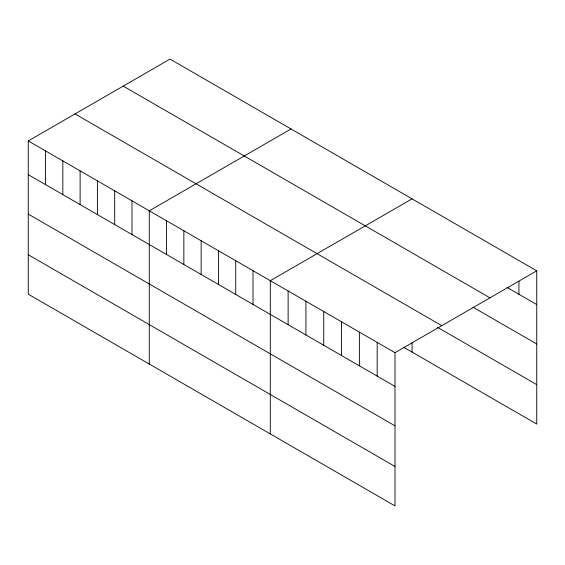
<?xml version="1.0" encoding="UTF-8"?>
<svg xmlns="http://www.w3.org/2000/svg" width="565" height="565" viewBox="0 0 565 565"><rect width="100%" height="100%" fill="white"/><g stroke="black" fill="none" stroke-linecap="round" stroke-linejoin="round"><path stroke-width="0.85" d="M28.25 140.932L394.999 352.673L394.999 505.908L28.25 294.167L28.25 140.932L170.001 59.092L536.75 270.833L536.75 424.068L403.784 347.305M291.024 128.968L149.28 210.809L149.28 364.044M412.055 198.845L270.303 280.678L270.303 433.913M394.999 352.673L536.75 270.833M507.059 287.423L536.75 304.563M123.219 86.099L489.975 297.84M472.919 307.148L536.75 344M75.025 113.925L441.781 325.666M437.289 327.213L536.75 384.631M28.25 174.656L394.999 386.396M28.25 214.093L394.999 425.841M28.25 254.73L394.999 466.471M518.938 281.306L518.938 294.28M412.055 342.644L412.055 352.08M377.187 342.39L377.187 376.113M359.375 332.1L359.375 365.83M341.564 321.817L341.564 355.547M323.745 311.534L323.745 345.264M305.933 301.251L305.933 334.974M288.122 290.968L288.122 324.691M253.014 270.699L253.014 304.422M235.725 260.719L235.725 294.443M218.436 250.733L218.436 284.463M201.147 240.754L201.147 274.477M183.858 230.767L183.858 264.498M166.569 220.788L166.569 254.511M131.991 200.822L131.991 234.553M114.702 190.843L114.702 224.566M97.406 180.857L97.406 214.587M80.117 170.877L80.117 204.601M62.828 160.898L62.828 194.621M45.539 150.912L45.539 184.642"/></g></svg>
